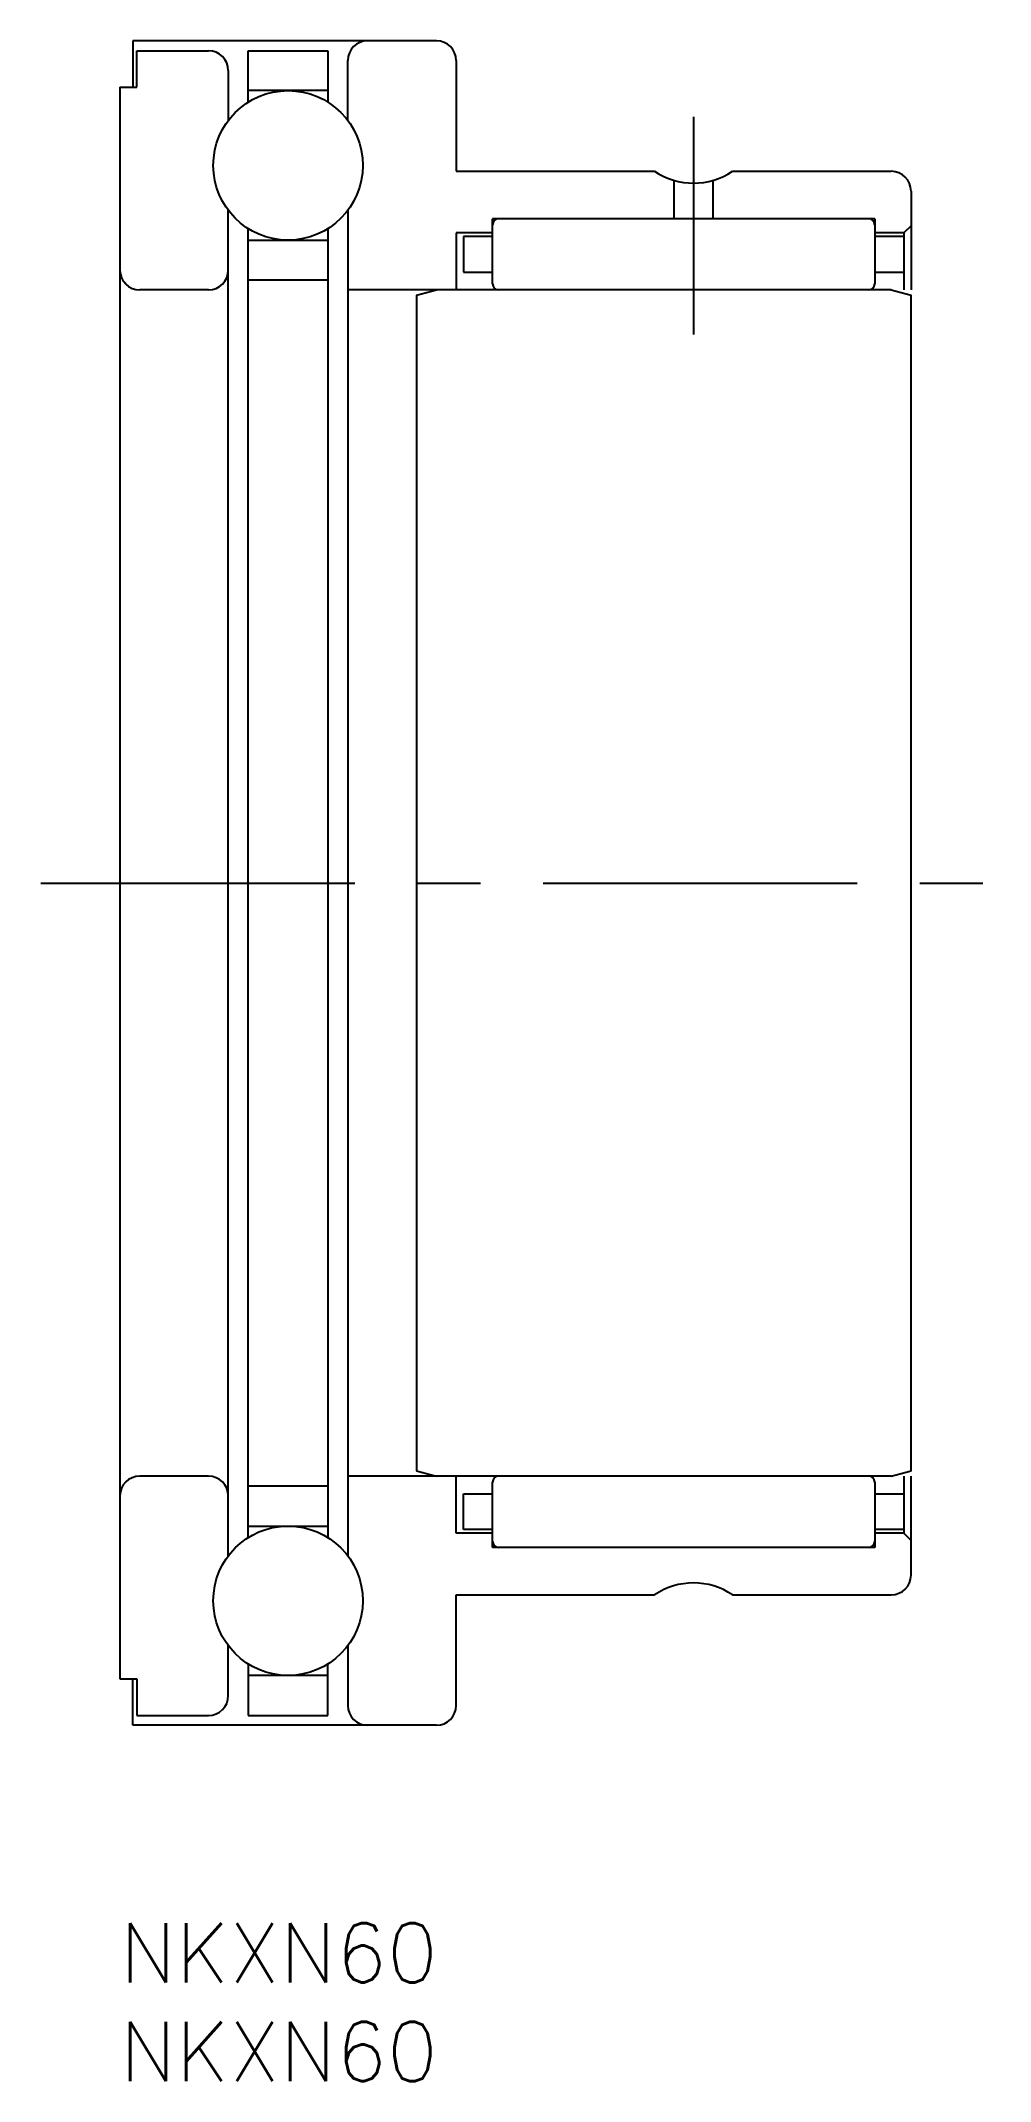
# Model space of a CAD drawing. Extents: x -4 to 44, y -8 to 95.
import ezdxf

# ---------------------------------------------------------------- set-up
doc = ezdxf.new("R2010")
doc.units = 0
doc.header["$LTSCALE"] = 0.5
doc.linetypes.add('CENTER', pattern=[50.8, 31.75, -6.35, 6.35, -6.35])
for name, color, linetype in [('MSM_CENTER', 1, 'CENTER'), ('MSM_CONTINUOUS', 7, 'CONTINUOUS'), ('MSM_PART_NUMBER', 7, 'CONTINUOUS')]:
    doc.layers.add(name, color=color, linetype=linetype)
doc.styles.get("Standard").update_dxf_attribs({"font": 'txt.shx', "height": 3, "bigfont": 'bigfont.shx'})

msp = doc.modelspace()

# ---------------------------------------------------------------- linework, layer by layer
at = {"layer": 'MSM_CENTER'}
for p, q in [((29, 91.349951), (29, 80.349943)), ((-4, 52.6), (44, 52.6))]:
    msp.add_line(p, q, dxfattribs=at)
at = {"layer": 'MSM_CONTINUOUS'}
for p, q in [((16, 95.2), (0.65, 95.2)), ((0.65, 95.2), (0.65, 92.85)), ((0.85, 92.85), (0.85, 94.7)), ((0.85, 94.7), (4.476, 94.7)), ((6.484, 92.097494), (6.484, 94.7)), ((6.484, 94.7), (10.516, 94.7)), ((10.516, 94.7), (10.516, 92.097494)), ((11.524, 91.166003), (11.524, 94.2)), ((17, 94.2), (17, 88.6)), ((5.476, 93.7), (5.476, 91.166007)), ((0, 92.85), (0, 12.35)), ((0, 92.85), (0.85, 92.85)), ((10.516, 92.68), (6.484, 92.68)), ((17, 88.6), (27.028807, 88.6)), ((28.015, 86.2), (28.015, 88.13988)), ((29.985, 88.13988), (29.985, 86.2)), ((30.971193, 88.6), (39, 88.6)), ((40, 87.6), (40, 82.6)), ((5.476, 18.565976), (5.476, 86.634862)), ((6.484, 19.497494), (6.484, 85.702506)), ((10.516, 85.702506), (10.516, 19.497494)), ((11.524, 86.634866), (11.524, 18.565972)), ((18.84, 82.9), (18.84, 86.2)), ((38.16, 86.2), (18.84, 86.2)), ((38.16, 86.2), (38.16, 82.9)), ((40, 85.848), (39.632, 85.48)), ((6.484, 85.12), (10.516, 85.12)), ((18.84, 85.48), (17, 85.48)), ((17, 85.48), (17, 82.6)), ((17.368, 85.3), (17.368, 83.5)), ((18.84, 85.3), (17.368, 85.3)), ((39.632, 85.48), (38.16, 85.48)), ((39.632, 85.3), (38.16, 85.3)), ((39.632, 85.48), (39.632, 82.6)), ((0.439092, 82.772717), (0.172717, 83.039092)), ((4.476, 82.6), (1, 82.6)), ((10.516, 83.1), (6.484, 83.1)), ((39, 82.6), (11.524, 82.6)), ((15, 82.33205), (16, 82.6)), ((17.368, 83.5), (18.84, 83.5)), ((38.16, 83.5), (39.632, 83.5)), ((39, 82.6), (40, 82.33205)), ((39.632, 83.524412), (39.607588, 83.5)), ((15, 82.33205), (15, 22.86795)), ((40, 22.86795), (40, 82.33205)), ((15, 22.86795), (16, 22.6)), ((39, 22.6), (40, 22.86795)), ((4.476, 22.6), (1, 22.6)), ((10.516, 22.1), (6.484, 22.1)), ((39, 22.6), (11.524, 22.6)), ((17, 19.72), (17, 22.6)), ((17.368, 19.9), (17.368, 21.7)), ((17.368, 21.7), (18.84, 21.7)), ((18.84, 19), (18.84, 22.3)), ((38.16, 22.3), (38.16, 19)), ((38.219951, 21.7), (38.16, 21.640049)), ((38.16, 21.7), (39.632, 21.7)), ((39.632, 22.6), (39.632, 19.72)), ((40, 17.6), (40, 22.6)), ((6.484, 20.08), (10.516, 20.08)), ((18.84, 19.72), (17, 19.72)), ((18.84, 19.9), (17.368, 19.9)), ((39.632, 19.9), (38.16, 19.9)), ((39.632, 19.72), (38.16, 19.72)), ((39.632, 19.924412), (39.607588, 19.9)), ((40, 19.352), (39.632, 19.72)), ((38.16, 19), (18.84, 19)), ((17, 11), (17, 16.6)), ((17, 16.6), (27.028807, 16.6)), ((30.971193, 16.6), (39, 16.6)), ((5.476, 11.5), (5.476, 14.034831)), ((11.524, 14.034835), (11.524, 11)), ((6.484, 13.102506), (6.484, 10.5)), ((10.516, 12.52), (6.484, 12.52)), ((10.516, 10.5), (10.516, 13.102506)), ((0, 12.35), (0.85, 12.35)), ((0.65, 10), (0.65, 12.35)), ((0.85, 12.35), (0.85, 10.5)), ((0.85, 10.5), (4.476, 10.5)), ((6.484, 10.5), (10.516, 10.5)), ((16, 10), (0.65, 10))]:
    msp.add_line(p, q, dxfattribs=at)
for centre in [(8.5, 88.9), (8.5, 16.3)]:
    msp.add_circle(centre, 3.78, dxfattribs=at)
for centre, radius, start, end in [((12.524, 94.2), 1, 90, 180), ((16, 94.2), 1, 0, 90), ((4.476, 93.7), 1, 0, 90), ((29, 91.538), 3.538, 236.14115178, 303.85884822), ((39, 87.6), 1, 0, 90), ((19.14, 85.9), 0.3, 90, 180), ((37.86, 85.9), 0.3, 0, 90), ((1, 83.6), 1, 180, 270), ((4.476, 83.6), 1, 270, 0), ((19.14, 82.9), 0.3, 180, 270), ((37.86, 82.9), 0.3, 270, 0), ((1, 21.6), 1, 90, 180), ((4.476, 21.6), 1, 0, 90), ((19.14, 22.3), 0.3, 90, 180), ((37.86, 22.3), 0.3, 0, 90), ((19.14, 19.3), 0.3, 180, 270), ((37.86, 19.3), 0.3, 270, 0), ((39, 17.6), 1, 270, 0), ((29, 13.662), 3.538, 56.141152, 123.858848), ((4.476, 11.5), 1, 270, 0), ((12.524, 11), 1, 180, 270), ((16, 11), 1, 270, 0)]:
    msp.add_arc(centre, radius, start, end, dxfattribs=at)

# ---------------------------------------------------------------- texts
at = {"layer": 'MSM_PART_NUMBER'}
for p in [(0, -3), (0, -8)]:
    msp.add_text('NKXN60', height=3, dxfattribs=at).set_placement(p)

doc.saveas('drawing.dxf')
